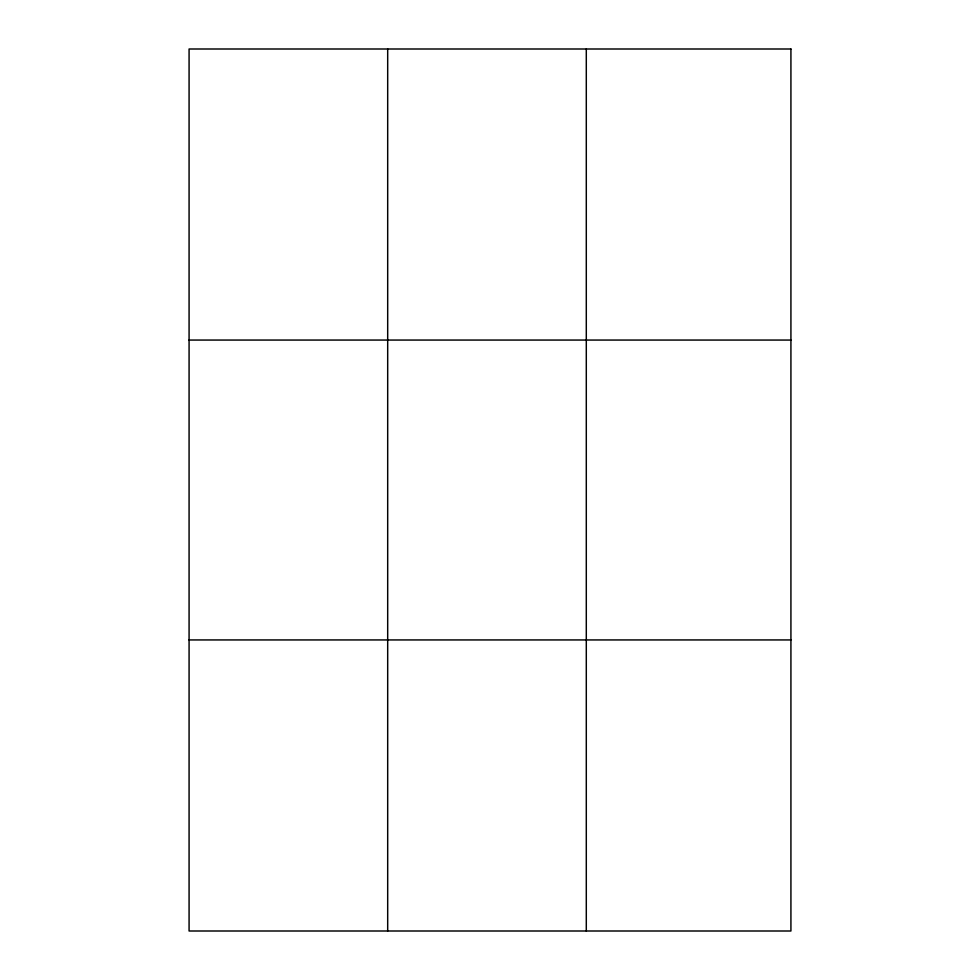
<?xml version="1.0" encoding="UTF-8"?>
<svg xmlns="http://www.w3.org/2000/svg" width="980" height="980" viewBox="0 0 980 980"><rect width="100%" height="100%" fill="white"/><g stroke="black" fill="none" stroke-linecap="round" stroke-linejoin="round"><path stroke-width="1.47" d="M387.688 931L387.688 49M586.297 931L586.297 49M189.079 340.06L790.921 340.06M189.079 639.94L790.921 639.94M790.921 49L790.921 931L189.079 931L189.079 49L790.921 49"/></g></svg>
